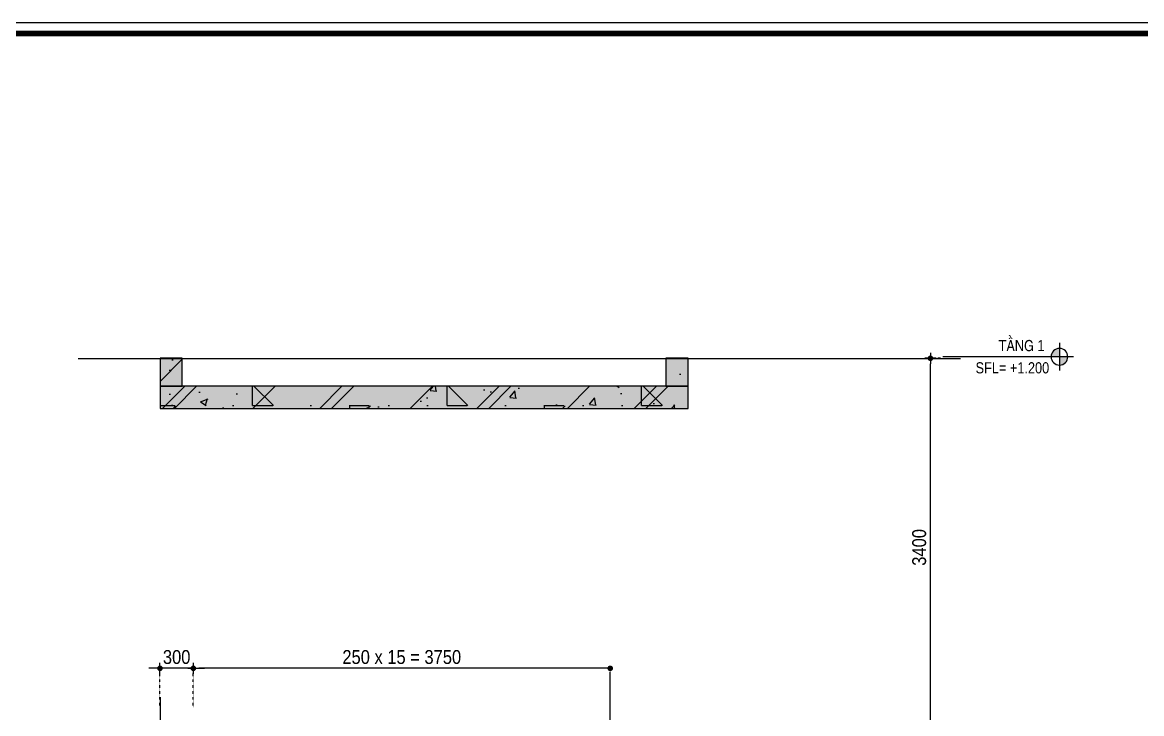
# Model space of a CAD drawing. Header units: millimetres. Extents: x 379264 to 1158416, y -283062 to 356890.
# Drawn here: x 747655 to 757723, y -8420 to -2202 of the extents above; entities that cross this region are included whole.
import ezdxf
from ezdxf.enums import TextEntityAlignment as Align

# ---------------------------------------------------------------- set-up
doc = ezdxf.new("R2010")
doc.units = ezdxf.units.MM
for name, pattern in [('CENTER', [2, 1.25, -0.25, 0.25, -0.25]), ('DASHED2', [0.375, 0.25, -0.125]), ('HIDDEN5', [2.8375, 1.25, -1.5875])]:
    doc.linetypes.add(name, pattern=pattern)
for name, color, linetype in [('02PM. TEXT B', 4, 'Continuous'), ('04PM. THIN', 7, 'Continuous'), ('11PM. DIM', 2, 'Continuous'), ('12PM. GRID', 8, 'CENTER'), ('BLOCK A - CHI TIET THANG 3$0$Concrete Hatch', 218, 'Continuous'), ('BLOCK A - CHI TIET THANG 3$0$Concrete Line', 6, 'Continuous'), ('BLOCK A - CHI TIET THANG 3$0$Concrete Solid', 216, 'Continuous')]:
    doc.layers.add(name, color=color, linetype=linetype)
doc.styles.add('arial', font='arial.ttf', dxfattribs={"width": 0.85})
doc.styles.add('BLOCK A - CHI TIET THANG 1$0$VNI-HelveC', font='VHELVCN_0.TTF')
doc.dimstyles.new('RHE_50', dxfattribs={"dimscale": 50, "dimtxt": 2.5, "dimasz": 1, "dimexe": 0, "dimexo": 0, "dimgap": 0.75, "dimtad": 1, "dimdec": 0, "dimrnd": 10, "dimzin": 9, "dimdsep": 46, "dimtxsty": 'arial', "dimblk1": 'DOT', "dimblk2": 'DIMDOT', "dimsah": 1, "dimcen": 2, "dimdle": 3, "dimclre": 8, "dimclrt": 51, "dimadec": 0, "dimazin": 0, "dimtfac": 1, "dimtdec": 0, "dimtix": 1, "dimtmove": 2, "dimatfit": 3, "dimldrblk": 'DIMPIJL', "dimfxl": 1, "dimtvp": 1.8, "dimtolj": 1, "dimtzin": 0, "dimarcsym": 0})

# ---------------------------------------------------------------- blocks, each defined once
blk = doc.blocks.new('CHG_XX_Khung ten')
blk.add_lwpolyline([(15, 579), (826, 579), (826, 15), (15, 15)], close=True)
at = {"color": 4, "linetype": 'Continuous', "const_width": 1}
blk.add_lwpolyline([(17, 577), (824, 577), (824, 17), (17, 17)], close=True, dxfattribs=at)
blk = doc.blocks.new('_Dot')
at = {"color": 0, "linetype": 'ByBlock', "lineweight": -2}
blk.add_line((-0.5, 0), (-1, 0), dxfattribs=at)
at = {"color": 0, "linetype": 'ByBlock', "const_width": 0.5}
blk.add_lwpolyline([(-0.25, 0, 1), (0.25, 0, 1)], format="xyb", close=True, dxfattribs=at)
blk = doc.blocks.new('DIMDOT')
for p, q in [((1, 0), (-1, 0)), ((0, -1), (0, 1))]:
    blk.add_line(p, q)
at = {"const_width": 0.5}
blk.add_lwpolyline([(-0.25, 0, 1), (0.25, 0, 1)], format="xyb", close=True, dxfattribs=at)
blk = doc.blocks.new('*D599')
at = {"layer": '11PM. DIM', "color": 8, "linetype": 'HIDDEN5', "lineweight": -2, "transparency": 16777216}
for p, q in [((749193, -8363), (749193, -8013)), ((752943, -8363), (752943, -8013))]:
    blk.add_line(p, q, dxfattribs=at)
at = {"layer": '11PM. DIM', "color": 0, "lineweight": -2, "transparency": 16777216}
blk.add_line((752893, -8013), (749243, -8013), dxfattribs=at)
at = {"layer": 'Defpoints', "color": 0, "transparency": 16777216}
for p in [(749193, -8013), (749193, -8363), (752943, -8363)]:
    blk.add_point(p, dxfattribs=at)
at = {"layer": '11PM. DIM', "color": 0, "lineweight": -2, "transparency": 16777216, "xscale": 50, "yscale": 50, "zscale": 50, "rotation": 180}
blk.add_blockref('DIMDOT', (749193, -8013), dxfattribs=at)
at = {"layer": '11PM. DIM', "color": 0, "lineweight": -2, "transparency": 16777216, "xscale": 50, "yscale": 50, "zscale": 50}
blk.add_blockref('_Dot', (752943, -8013), dxfattribs=at)
at = {"layer": '11PM. DIM', "color": 51, "transparency": 16777216, "insert": (751068, -7912), "char_height": 125, "attachment_point": 5, "style": 'arial'}
blk.add_mtext('\\A1;250 x 15 = 3750', dxfattribs=at)
blk = doc.blocks.new('DIMPIJL')
at = {"linetype": 'ByBlock'}
blk.add_solid([(-2.5, 0.42), (-2.5, -0.42), (0, 0)], dxfattribs=at)
blk = doc.blocks.new('*D608')
at = {"layer": '11PM. DIM', "color": 0, "lineweight": -2, "transparency": 16777216}
for p, q in [((748843, -8013), (748793, -8013)), ((749193, -8013), (748893, -8013)), ((749243, -8013), (749293, -8013))]:
    blk.add_line(p, q, dxfattribs=at)
at = {"layer": '11PM. DIM', "color": 8, "linetype": 'HIDDEN5', "lineweight": -2, "transparency": 16777216}
for p, q in [((748893, -8363), (748893, -8013)), ((749193, -8363), (749193, -8013))]:
    blk.add_line(p, q, dxfattribs=at)
at = {"layer": 'Defpoints', "color": 0, "transparency": 16777216}
for p in [(748893, -8013), (748893, -8363), (749193, -8363)]:
    blk.add_point(p, dxfattribs=at)
at = {"layer": '11PM. DIM', "color": 0, "lineweight": -2, "transparency": 16777216, "xscale": 50, "yscale": 50, "zscale": 50}
blk.add_blockref('DIMDOT', (748893, -8013), dxfattribs=at)
at = {"layer": '11PM. DIM', "color": 0, "lineweight": -2, "transparency": 16777216, "xscale": 50, "yscale": 50, "zscale": 50, "rotation": 180}
blk.add_blockref('_Dot', (749193, -8013), dxfattribs=at)
at = {"layer": '11PM. DIM', "color": 51, "transparency": 16777216, "insert": (749043, -7912), "char_height": 125, "attachment_point": 5, "style": 'arial'}
blk.add_mtext('\\A1;300', dxfattribs=at)
blk = doc.blocks.new('*U577')
at = {"layer": 'BLOCK A - CHI TIET THANG 3$0$Concrete Hatch'}
h = blk.add_hatch(dxfattribs=at)
h.set_pattern_fill('CONCRETE', color=256, scale=100, style=0, pattern_type=2)
h.set_pattern_definition([(45, (-150, 3e-10), (-353.55, 353.55), []), (45, (-150, 100), (-707.1, 707.1), []), (50, (-150, 3e-10), (717.26, -62.75), [75, -825]), (355, (-150, 3e-10), (-138.75, 752.2), [60, -660]), (100.45, (-90.2, -5.2), (578.5, 689.44), [63.74, -701.14]), (46.18, (-150, 200), (1067.2, -165.5), [112.5, -1237.5]), (96.64, (-61.1, 186.2), (934.7, 974.1), [95.6, -1051.7]), (351.18, (-150, 200), (934.7, 974.1), [90, -990]), (21, (-50, 150), (596.9, -402.6), [75, -825]), (326, (-50, 150), (243.3, 725.15), [60, -660]), (71.45, (-0.26, 116.45), (840.2, 322.5), [63.74, -701.14]), (37.5, (-150, 3e-10), (12.16, 332.9), [0, -652, 0, -670, 0, -662.5]), (7.5, (-150, 3e-10), (263.07, 394.4), [0, -382, 0, -637, 0, -252.5]), (327.5, (-373, 3e-10), (533.82, -22.55), [0, -250, 0, -780, 0, -1035]), (317.5, (-473, 3e-10), (583.2, 100.1), [0, -325, 0, -518, 0, -735]), (0, (200, 350), (0, 1750), [175, -1575]), (0, (725, 700), (0, 1750), [175, -1575]), (0, (375, 1400), (0, 1750), [175, -700, 175, -700]), (90, (200, 350), (-1750, 1e-13), [175, -1575]), (90, (375, 1400), (-1750, 1e-13), [175, -1575]), (90, (900, 700), (-1750, 1e-13), [175, -1575]), (90, (1250, 1225), (-1750, 1e-13), [175, -1575]), (135, (375, 350), (-1750, 2e-13), [247.5, -2227.4]), (135, (550, 1400), (-1750, 2e-13), [247.5, -2227.4]), (45, (725, 700), (2e-13, 1750), [247.5, -494.97, 247.5, -1484.9]), (0, (-500, 3e-10), (175, 175), [-350, 0])])
h.paths.add_polyline_path([(-150, 150), (-150, -100), (50, -100), (50, 150)])
at = {"layer": 'BLOCK A - CHI TIET THANG 3$0$Concrete Solid'}
blk.add_hatch(color=256, dxfattribs=at).paths.add_polyline_path([(-150, 150), (-150, -100), (50, -100), (50, 150)])
at = {"layer": 'BLOCK A - CHI TIET THANG 3$0$Concrete Line'}
blk.add_lwpolyline([(-150, 150), (-150, -100), (50, -100), (50, 150)], close=True, dxfattribs=at)
blk = doc.blocks.new('*U578')
at = {"layer": 'BLOCK A - CHI TIET THANG 3$0$Concrete Hatch'}
h = blk.add_hatch(dxfattribs=at)
h.set_pattern_fill('CONCRETE', color=256, scale=100, style=0, pattern_type=2)
h.set_pattern_definition([(45, (3700, -50), (-353.553, 353.553), []), (45, (3700, 50), (-707.1, 707.1), []), (50, (3700, -50), (717.26, -62.75), [75, -825]), (355, (3700, -50), (-138.75, 752.19), [60, -660]), (100.451, (3759.8, -55.2), (578.51, 689.44), [63.74, -701.14]), (46.184, (3700, 150), (1067.24, -165.52), [112.5, -1237.5]), (96.636, (3788.9, 136.2), (934.66, 974.12), [95.6, -1051.71]), (351.184, (3700, 150), (934.66, 974.12), [90, -990]), (21, (3800, 100), (596.91, -402.62), [75, -825]), (326, (3800, 100), (243.32, 725.15), [60, -660]), (71.451, (3849.74, 66.45), (840.22, 322.53), [63.74, -701.14]), (37.5, (3700, -50), (12.16, 332.894), [0, -652, 0, -670, 0, -662.5]), (7.5, (3700, -50), (263.07, 394.412), [0, -382, 0, -637, 0, -252.5]), (327.5, (3477, -50), (533.822, -22.555), [0, -250, 0, -780, 0, -1035]), (317.5, (3377, -50), (583.186, 100.105), [0, -325, 0, -518, 0, -735]), (0, (4050, 300), (0, 1750), [175, -1575]), (0, (4575, 650), (0, 1750), [175, -1575]), (0, (4225, 1350), (0, 1750), [175, -700, 175, -700]), (90, (4050, 300), (-1750, 1e-13), [175, -1575]), (90, (4225, 1350), (-1750, 1e-13), [175, -1575]), (90, (4750, 650), (-1750, 1e-13), [175, -1575]), (90, (5100, 1175), (-1750, 1e-13), [175, -1575]), (135, (4225, 300), (-1750.03, 2e-13), [247.5, -2227.4]), (135, (4400, 1350), (-1750.03, 2e-13), [247.5, -2227.4]), (45, (4575, 650), (2e-13, 1750.03), [247.52, -494.97, 247.52, -1484.9]), (0, (3350, -50), (175, 175), [-350, 0])])
h.paths.add_polyline_path([(-500, 100), (-500, -100), (4250, -100), (4250, 100)])
at = {"layer": 'BLOCK A - CHI TIET THANG 3$0$Concrete Solid'}
blk.add_hatch(color=256, dxfattribs=at).paths.add_polyline_path([(-500, 100), (-500, -100), (4250, -100), (4250, 100)])
at = {"layer": 'BLOCK A - CHI TIET THANG 3$0$Concrete Line'}
blk.add_lwpolyline([(-500, 100), (-500, -100), (4250, -100), (4250, 100)], close=True, dxfattribs=at)
blk = doc.blocks.new('BLOCK A - CHI TIET THANG 1$0$Level')
at = {"linetype": 'ByBlock'}
h = blk.add_hatch(color=0, dxfattribs=at)
h.paths.add_polyline_path([(0, 1.5), (0, 0), (1.5, 0, 0.414214)])
h.paths.add_polyline_path([(0, 0), (-1.5, 0, 0.414214), (0, -1.5)])
at = {"color": 0, "linetype": 'ByBlock'}
for p, q in [((0, 2.5), (0, -2.5)), ((-2.5, 0), (21, 0))]:
    blk.add_line(p, q, dxfattribs=at)
blk.add_circle((0, 0), 1.5, dxfattribs=at)
at = {"color": 0, "linetype": 'ByBlock', "lineweight": -2, "style": 'BLOCK A - CHI TIET THANG 1$0$VNI-HelveC'}
for tag, p in [('FLOOR', (2.5, 1)), ('LEVEL', (2.5, -3))]:
    blk.add_attdef(tag, p, '', height=2, dxfattribs=at)
blk = doc.blocks.new('*D613')
at = {"layer": '11PM. DIM', "color": 8, "linetype": 'HIDDEN5', "lineweight": -2, "transparency": 16777216}
for p, q in [((755944, -5224), (755824, -5224)), ((755944, -8625), (755824, -8625))]:
    blk.add_line(p, q, dxfattribs=at)
at = {"layer": '11PM. DIM', "color": 0, "lineweight": -2, "transparency": 16777216}
blk.add_line((755824, -8575), (755824, -5274), dxfattribs=at)
at = {"layer": 'Defpoints', "color": 0, "transparency": 16777216}
for p in [(755824, -5224), (755944, -5224), (755944, -8625)]:
    blk.add_point(p, dxfattribs=at)
at = {"layer": '11PM. DIM', "color": 0, "lineweight": -2, "transparency": 16777216, "xscale": 50, "yscale": 50, "zscale": 50}
for name, p, rotation in [('DIMDOT', (755824, -5224), 90), ('_Dot', (755824, -8625), 270)]:
    blk.add_blockref(name, p, dxfattribs=dict(at, rotation=rotation))
at = {"layer": '11PM. DIM', "color": 51, "transparency": 16777216, "insert": (755723, -6925), "char_height": 125, "attachment_point": 5, "rotation": 90, "style": 'arial'}
blk.add_mtext('\\A1;3400', dxfattribs=at)

msp = doc.modelspace()

# ---------------------------------------------------------------- linework, layer by layer
at = {"layer": '12PM. GRID', "ltscale": 3}
msp.add_line((748893.43, -8273.22), (748893.43, -17941.71), dxfattribs=at)

# ---------------------------------------------------------------- next in the draw order: block references
at = {"layer": '04PM. THIN', "xscale": 50, "yscale": 50, "zscale": 50}
msp.add_blockref('CHG_XX_Khung ten', (735929.92, -31152.33), dxfattribs=at)

# ---------------------------------------------------------------- next in the draw order: linework, layer by layer
at = {"layer": '12PM. GRID', "ltscale": 3}
msp.add_line((748157.22, -5224.66), (756093.22, -5224.66), dxfattribs=at)
at = {"layer": '12PM. GRID', "linetype": 'DASHED2', "ltscale": 3}
msp.add_line((752943.43, -11436.89), (752943.43, -8043.15), dxfattribs=at)

# ---------------------------------------------------------------- next in the draw order: block references
for name, p in [('*U577', (749043.43, -5374.39)), ('*U577', (753593.43, -5374.39)), ('*U578', (749393.43, -5574.39))]:
    msp.add_blockref(name, p)
at = {"layer": '02PM. TEXT B'}
ref = msp.add_blockref('BLOCK A - CHI TIET THANG 1$0$Level', (756984.28, -5209.71), dxfattribs=dict(at, xscale=-50, yscale=50, zscale=50))
ref.add_attrib('LEVEL', 'SFL= +1.200', dxfattribs={"layer": '0', "color": 0, "linetype": 'ByBlock', "lineweight": -2, "height": 100, "style": 'BLOCK A - CHI TIET THANG 1$0$VNI-HelveC'}).set_placement((756229.68, -5309.71), align=Align.MIDDLE_LEFT)
ref.add_attrib('FLOOR', 'TAÀNG 1', dxfattribs={"layer": '0', "color": 0, "linetype": 'ByBlock', "lineweight": -2, "height": 100, "style": 'BLOCK A - CHI TIET THANG 1$0$VNI-HelveC'}).set_placement((756437.41, -5109.71), align=Align.MIDDLE_LEFT)

# ---------------------------------------------------------------- next in the draw order: dimensions: what is measured, and where the dimension line sits
at = {"layer": '11PM. DIM'}
dim = msp.add_linear_dim(base=(755824.29, -5224.39), p1=(755944.29, -8624.66), p2=(755944.29, -5224.39), angle=90, dimstyle='RHE_50', dxfattribs=at)
dim.commit()
dim.dimension.update_dxf_attribs({"geometry": '*D613', "text_midpoint": (755722.93, -6924.52)})
dim = msp.add_linear_dim(base=(749193.43, -8013.11), p1=(752943.43, -8363.11), p2=(749193.43, -8363.11), text='250 x 15 = <>', dimstyle='RHE_50', dxfattribs=at)
dim.commit()
dim.dimension.update_dxf_attribs({"geometry": '*D599', "text_midpoint": (751068.43, -7911.75)})
dim = msp.add_linear_dim(base=(748893.43, -8013.11), p1=(749193.43, -8363.11), p2=(748893.43, -8363.11), dimstyle='RHE_50', dxfattribs=at)
dim.commit()
dim.dimension.update_dxf_attribs({"geometry": '*D608', "text_midpoint": (749043.43, -7911.75)})

doc.saveas('drawing.dxf')
